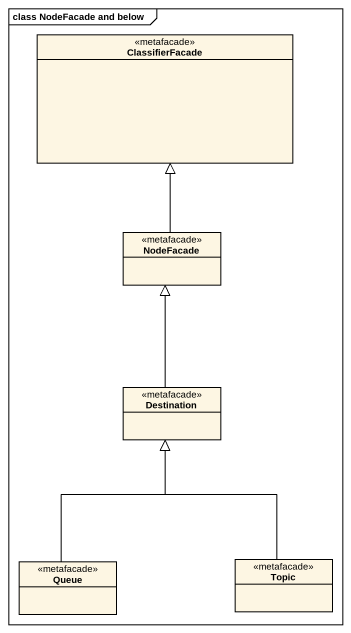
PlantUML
@startuml
mainframe class NodeFacade and below
hide circle
hide empty members
class ClassifierFacade <<metafacade>>
class NodeFacade <<metafacade>>
class Destination <<metafacade>>
class "Queue" as Queue_ <<metafacade>>
class Topic <<metafacade>>
NodeFacade -up-|> ClassifierFacade
Destination -up-|> NodeFacade
Queue_ -up-|> Destination
Topic -up-|> Destination
@enduml
